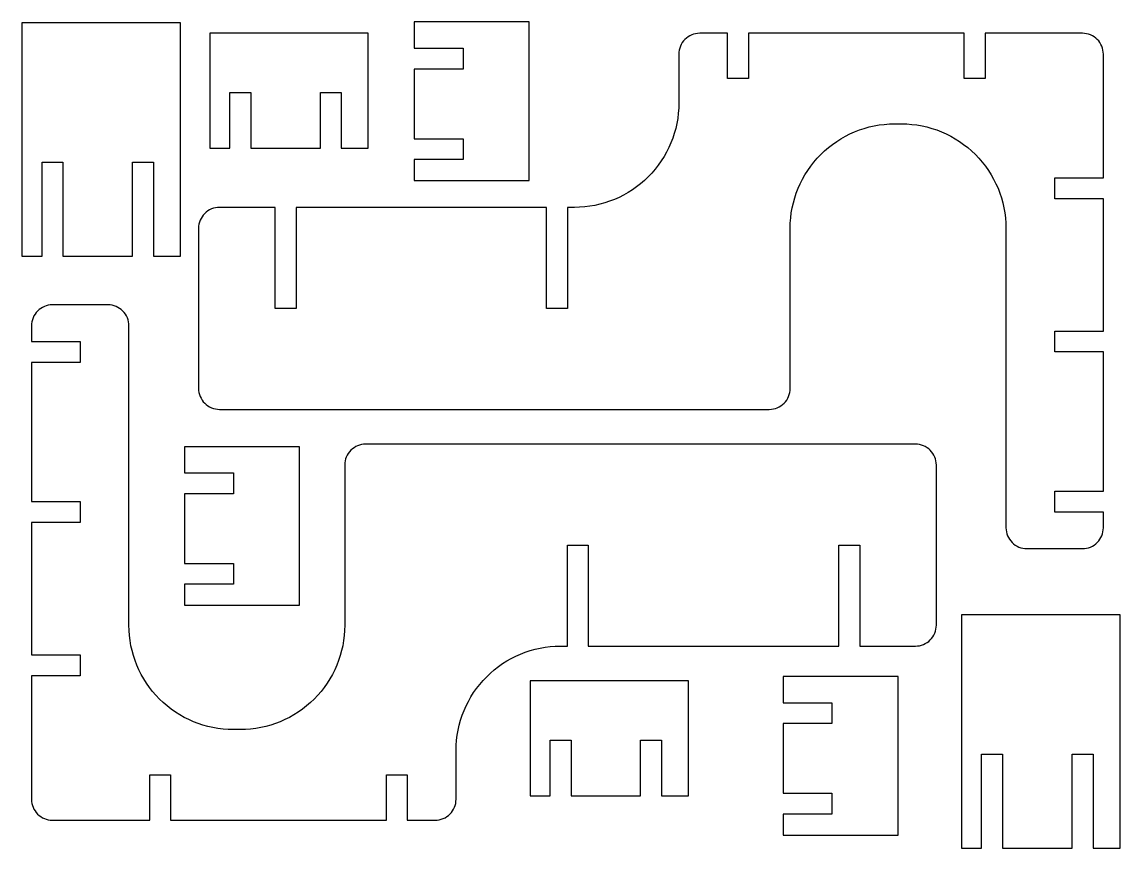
# Model space of a CAD drawing. Extents: x -355 to -198, y 35 to 154.
import ezdxf

# ---------------------------------------------------------------- set-up
doc = ezdxf.new("R2010")
doc.units = 0
doc.layers.add('DEFAULT', color=7, linetype='CONTINUOUS')

msp = doc.modelspace()

# ---------------------------------------------------------------- linework, layer by layer
at = {"layer": 'DEFAULT'}
for points in [[(-336.49, 133.5), (-336.49, 120), (-332.61, 120), (-332.61, 153.5), (-355.37, 153.5), (-355.37, 120), (-352.49, 120), (-352.49, 133.5), (-349.49, 133.5), (-349.49, 120), (-339.49, 120), (-339.49, 133.5)], [(-292, 136.87), (-292, 133.87), (-299, 133.87), (-299, 130.87), (-282.5, 130.87), (-282.5, 153.63), (-299, 153.63), (-299, 149.87), (-292, 149.87), (-292, 146.87), (-299, 146.87), (-299, 136.87)], [(-309.49, 143.5), (-309.49, 135.5), (-305.61, 135.5), (-305.61, 152), (-328.37, 152), (-328.37, 135.5), (-325.49, 135.5), (-325.49, 143.5), (-322.49, 143.5), (-322.49, 135.5), (-312.49, 135.5), (-312.49, 143.5)], [(-325, 75.87), (-325, 72.87), (-332, 72.87), (-332, 69.87), (-315.5, 69.87), (-315.5, 92.63), (-332, 92.63), (-332, 88.87), (-325, 88.87), (-325, 85.87), (-332, 85.87), (-332, 75.87)], [(-201.49, 48.5), (-201.49, 35), (-197.61, 35), (-197.61, 68.5), (-220.37, 68.5), (-220.37, 35), (-217.49, 35), (-217.49, 48.5), (-214.49, 48.5), (-214.49, 35), (-204.49, 35), (-204.49, 48.5)], [(-263.49, 50.5), (-263.49, 42.5), (-259.61, 42.5), (-259.61, 59), (-282.37, 59), (-282.37, 42.5), (-279.49, 42.5), (-279.49, 50.5), (-276.49, 50.5), (-276.49, 42.5), (-266.49, 42.5), (-266.49, 50.5)], [(-239, 42.87), (-239, 39.87), (-246, 39.87), (-246, 36.87), (-229.5, 36.87), (-229.5, 59.63), (-246, 59.63), (-246, 55.87), (-239, 55.87), (-239, 52.87), (-246, 52.87), (-246, 42.87)]]:
    msp.add_lwpolyline(points, close=True, dxfattribs=at)
for points in [[(-200, 86.25), (-200, 106.25), (-207, 106.25), (-207, 109.25), (-200, 109.25), (-200, 128.25), (-207, 128.25), (-207, 131.25), (-200, 131.25), (-200, 149, 0.414214), (-203, 152), (-216.99, 152), (-216.99, 145.5), (-219.99, 145.5), (-219.99, 152), (-250.99, 152), (-250.99, 145.5), (-253.99, 145.5), (-253.99, 152), (-258, 152, 0.414214), (-261, 149), (-261, 142, -0.414214), (-276, 127), (-276.99, 127), (-276.99, 112.5), (-279.99, 112.5), (-279.99, 127), (-315.99, 127), (-315.99, 112.5), (-318.99, 112.5), (-318.99, 127), (-327, 127, 0.414214), (-330, 124), (-330, 101, 0.414214), (-327, 98), (-248, 98, 0.414214), (-245, 101), (-245, 124, -0.414214), (-230, 139), (-229, 139, -0.414214), (-214, 124), (-214, 81, 0.414214), (-211, 78), (-203, 78, 0.414214), (-200, 81), (-200, 83.25), (-207, 83.25), (-207, 86.25)], [(-354, 104.75), (-354, 84.75), (-347, 84.75), (-347, 81.75), (-354, 81.75), (-354, 62.75), (-347, 62.75), (-347, 59.75), (-354, 59.75), (-354, 42, 0.414214), (-351, 39), (-337.01, 39), (-337.01, 45.5), (-334.01, 45.5), (-334.01, 39), (-303.01, 39), (-303.01, 45.5), (-300.01, 45.5), (-300.01, 39), (-296, 39, 0.414214), (-293, 42), (-293, 49, -0.414214), (-278, 64), (-277.01, 64), (-277.01, 78.5), (-274.01, 78.5), (-274.01, 64), (-238.01, 64), (-238.01, 78.5), (-235.01, 78.5), (-235.01, 64), (-227, 64, 0.414214), (-224, 67), (-224, 90, 0.414214), (-227, 93), (-306, 93, 0.414214), (-309, 90), (-309, 67, -0.414214), (-324, 52), (-325, 52, -0.414214), (-340, 67), (-340, 110, 0.414214), (-343, 113), (-351, 113, 0.414214), (-354, 110), (-354, 107.75), (-347, 107.75), (-347, 104.75)]]:
    msp.add_lwpolyline(points, format="xyb", close=True, dxfattribs=at)

doc.saveas('drawing.dxf')
